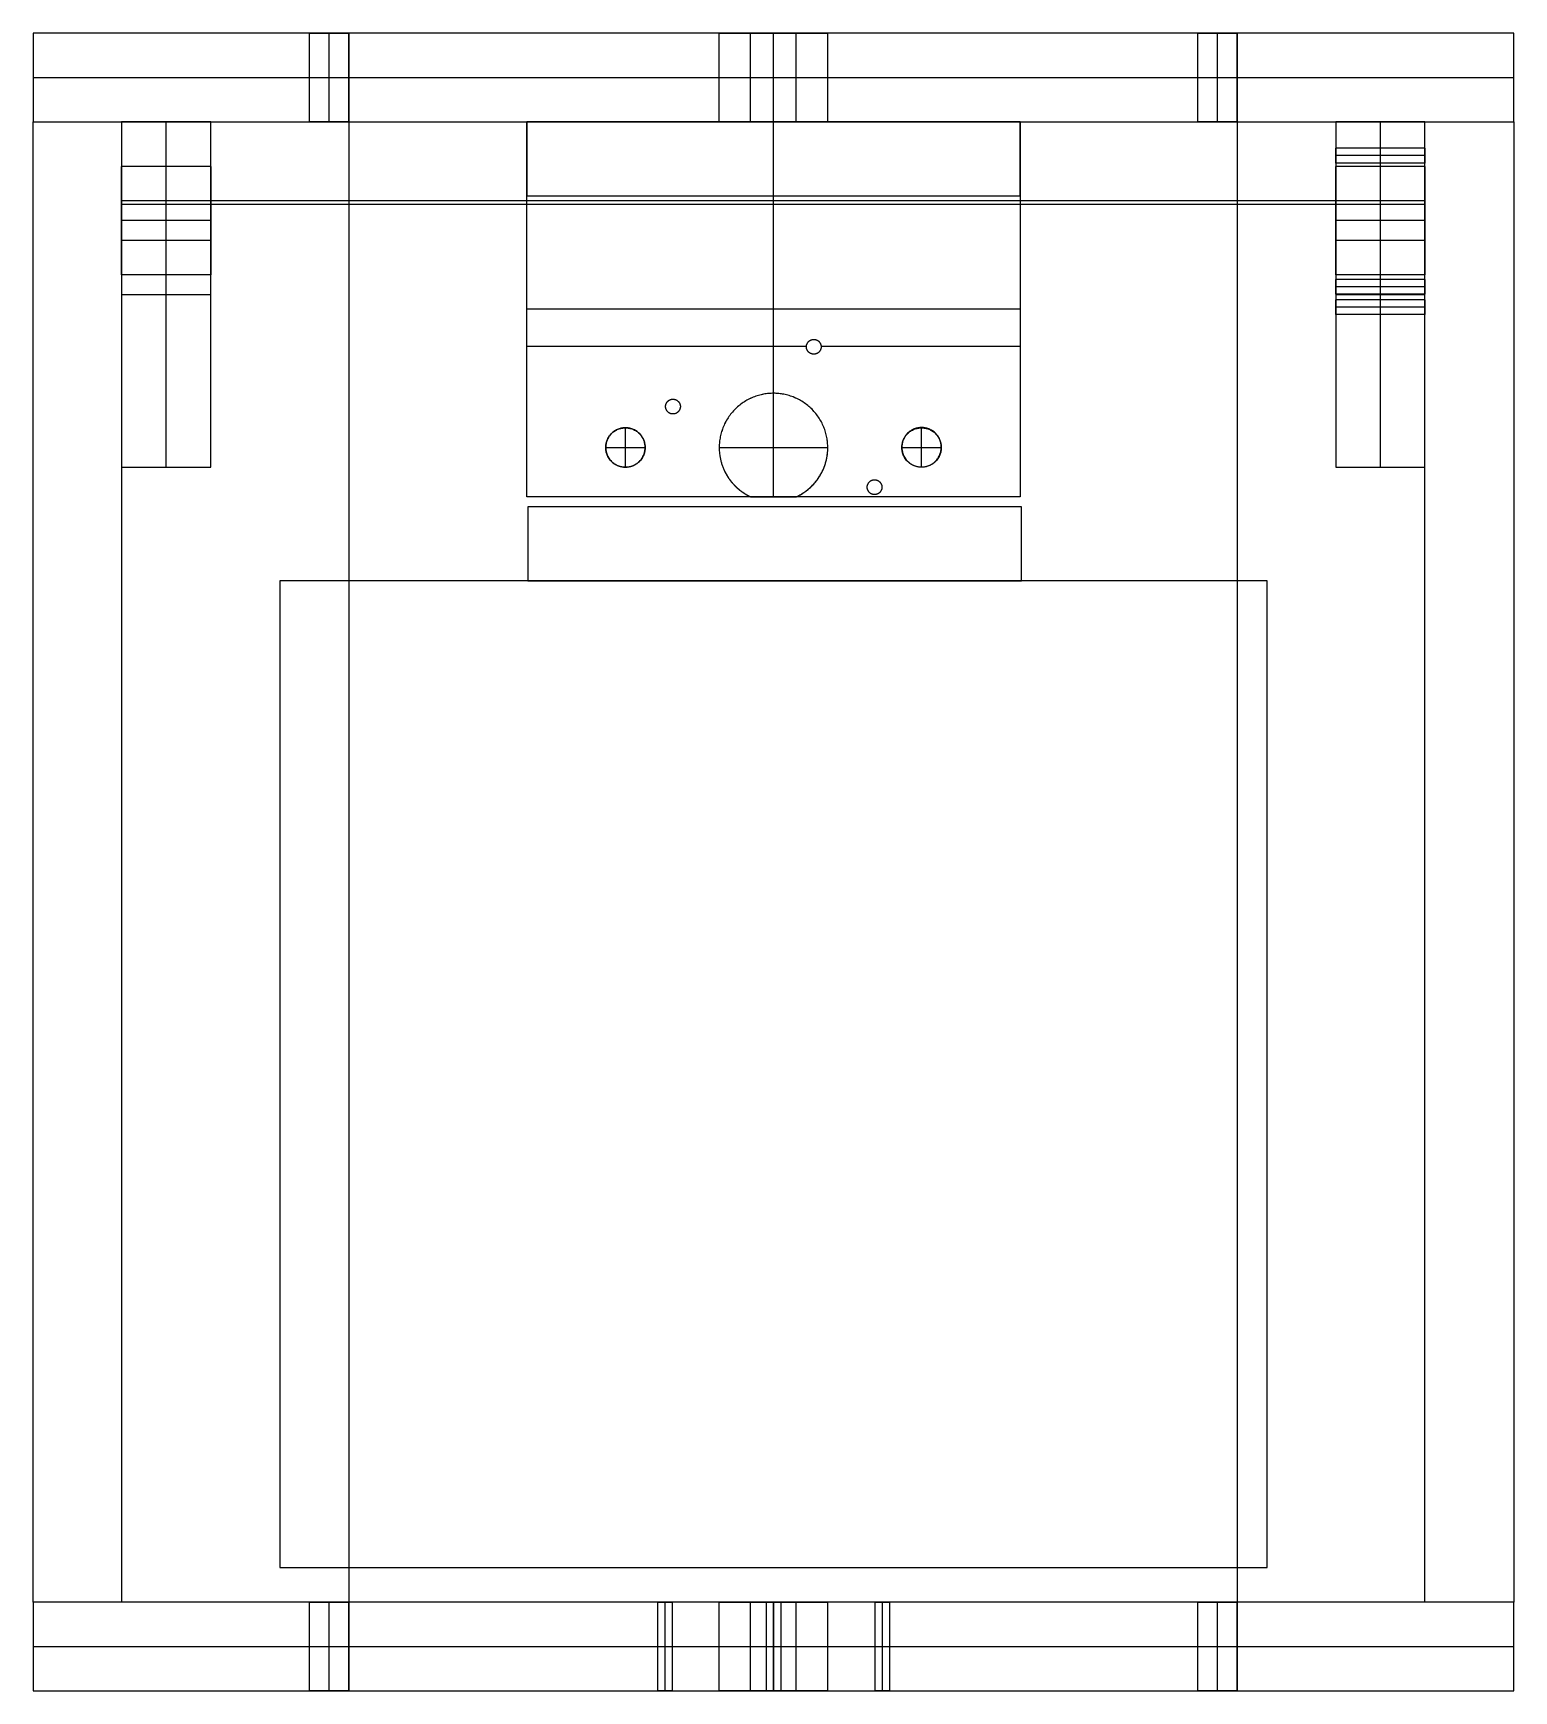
# Model space of a CAD drawing. Header units: millimetres. Extents: x -150 to 150, y -185 to 151.
import ezdxf

# ---------------------------------------------------------------- set-up
doc = ezdxf.new("R2010")
doc.units = ezdxf.units.MM
doc.header["$MEASUREMENT"] = 0
for name, color, linetype, true_color in [('Caja', 7, 'Continuous', 0x944d2f), ('Cama', 7, 'Continuous', 0xc1bb23), ('Capa 02', 7, 'Continuous', 0x7d26cd), ('Capa 03', 5, 'Continuous', 0x0000ff), ('Capa 04', 7, 'Continuous', 0x007f00), ('Capa 05', 7, 'Continuous', 0x8f29ff), ('Predeterminada', 7, 'Continuous', 0x000000)]:
    doc.layers.add(name, color=color, linetype=linetype, true_color=true_color)

msp = doc.modelspace()

# ---------------------------------------------------------------- linework, layer by layer
at = {"layer": 'Caja'}
for points in [[(50.24, 55, 190), (0.24, 55, 190), (-49.76, 55, 190)], [(-49.76, 55, 190), (-49.76, 55, 265), (-49.76, 55, 340)], [(50.24, 55, 340), (0.24, 55, 340), (-49.76, 55, 340)], [(-49.76, 55, 190), (-49.76, 47.5, 190), (-49.76, 40, 190)], [(-49.76, 55, 340), (-49.76, 47.5, 340), (-49.76, 40, 340)], [(50.24, 40, 190), (50.24, 47.5, 190), (50.24, 55, 190)], [(50.24, 55, 190), (50.24, 55, 265), (50.24, 55, 340)], [(50.24, 40, 340), (50.24, 47.5, 340), (50.24, 55, 340)], [(-49.76, 40, 190), (0.24, 40, 190), (50.24, 40, 190)], [(-49.76, 40, 340), (0.24, 40, 340), (50.24, 40, 340)], [(-49.76, 40, 190), (-49.76, 40, 265), (-49.76, 40, 340)], [(50.24, 40, 190), (50.24, 40, 265), (50.24, 40, 340)]]:
    msp.add_open_spline(points, degree=2, dxfattribs=at)
at = {"layer": 'Cama'}
for points in [[(100, 40, 75), (0, 40, 75), (-100, 40, 75)], [(-100, 40, 75), (-100, 40, 84), (-100, 40, 93)], [(100, 40, 93), (0, 40, 93), (-100, 40, 93)], [(-100, 40, 75), (-100, -60, 75), (-100, -160, 75)], [(-100, 40, 93), (-100, -60, 93), (-100, -160, 93)], [(100, -160, 75), (100, -60, 75), (100, 40, 75)], [(100, 40, 75), (100, 40, 84), (100, 40, 93)], [(100, -160, 93), (100, -60, 93), (100, 40, 93)], [(-100, -160, 75), (0, -160, 75), (100, -160, 75)], [(-100, -160, 93), (0, -160, 93), (100, -160, 93)], [(-100, -160, 75), (-100, -160, 84), (-100, -160, 93)], [(100, -160, 75), (100, -160, 84), (100, -160, 93)]]:
    msp.add_open_spline(points, degree=2, dxfattribs=at)
at = {"layer": 'Capa 02'}
for p, q in [((0, 78, 375), (0, 118, 375)), ((0, 78, 357), (0, 118, 357)), ((6.66, 87.5, 375), (-49.99, 87.5, 375)), ((6.66, 87.5, 357), (-49.99, 87.5, 357)), ((50, 87.5, 375), (9.66, 87.5, 375)), ((50, 87.5, 357), (9.66, 87.5, 357))]:
    msp.add_line(p, q, dxfattribs=at)
for points in [[(50, 133, 175), (0, 133, 175), (-49.99, 133, 175)], [(-49.99, 133, 175), (-49.99, 133, 275), (-49.99, 133, 375)], [(50, 133, 375), (0, 133, 375), (-49.99, 133, 375)], [(-49.99, 133, 175), (-49.99, 125.5, 175), (-49.99, 118, 175)], [(-49.99, 133, 375), (-49.99, 125.5, 375), (-49.99, 118, 375)], [(50, 118, 175), (50, 125.5, 175), (50, 133, 175)], [(50, 133, 175), (50, 133, 275), (50, 133, 375)], [(50, 118, 375), (50, 125.5, 375), (50, 133, 375)], [(-49.99, 57, 375), (-49.99, 87.5, 375), (-49.99, 118, 375)], [(-49.99, 118, 375), (-49.99, 118, 366), (-49.99, 118, 357)], [(-49.99, 57, 357), (-49.99, 87.5, 357), (-49.99, 118, 357)], [(-49.99, 118, 375), (0, 118, 375), (50, 118, 375)], [(-49.99, 118, 357), (0, 118, 357), (50, 118, 357)], [(-49.99, 57, 366), (-49.99, 87.5, 366), (-49.99, 118, 366)], [(-49.99, 118, 366), (0, 118, 366), (50, 118, 366)], [(-49.99, 118, 175), (0, 118, 175), (50, 118, 175)], [(-49.99, 118, 375), (0, 118, 375), (50, 118, 375)], [(-49.99, 118, 175), (-49.99, 118, 275), (-49.99, 118, 375)], [(0, 118, 375), (0, 118, 366), (0, 118, 357)], [(50, 118, 375), (50, 118, 366), (50, 118, 357)], [(50, 118, 375), (50, 87.5, 375), (50, 57, 375)], [(50, 118, 357), (50, 87.5, 357), (50, 57, 357)], [(50, 118, 366), (50, 87.5, 366), (50, 57, 366)], [(50, 118, 175), (50, 118, 275), (50, 118, 375)], [(-49.99, 87.5, 375), (-49.99, 87.5, 366), (-49.99, 87.5, 357)], [(6.66, 87.43, 357), (6.66, 87.43, 366), (6.66, 87.43, 375)], [(8.16, 88.93, 357), (8.16, 88.93, 366), (8.16, 88.93, 375)], [(9.66, 87.43, 357), (9.66, 87.43, 366), (9.66, 87.43, 375)], [(50, 87.5, 375), (50, 87.5, 366), (50, 87.5, 357)], [(8.16, 85.93, 357), (8.16, 85.93, 366), (8.16, 85.93, 375)], [(0, 78, 357), (0, 78, 366), (0, 78, 375)], [(-21.87, 75.31, 357), (-21.87, 75.31, 366), (-21.87, 75.31, 375)], [(-20.37, 76.81, 357), (-20.37, 76.81, 366), (-20.37, 76.81, 375)], [(-18.87, 75.31, 357), (-18.87, 75.31, 366), (-18.87, 75.31, 375)], [(-30, 71, 357), (-30, 71, 366), (-30, 71, 375)], [(-20.37, 73.81, 357), (-20.37, 73.81, 366), (-20.37, 73.81, 375)], [(30, 71, 357), (30, 71, 366), (30, 71, 375)], [(-34, 67, 357), (-34, 67, 366), (-34, 67, 375)], [(-26, 67, 357), (-26, 67, 366), (-26, 67, 375)], [(-11, 67, 357), (-11, 67, 366), (-11, 67, 375)], [(11, 67, 357), (11, 67, 366), (11, 67, 375)], [(26, 67, 357), (26, 67, 366), (26, 67, 375)], [(34, 67, 357), (34, 67, 366), (34, 67, 375)], [(-30, 63, 357), (-30, 63, 366), (-30, 63, 375)], [(30, 63, 357), (30, 63, 366), (30, 63, 375)], [(18.98, 58.97, 357), (18.98, 58.97, 366), (18.98, 58.97, 375)], [(20.48, 60.47, 357), (20.48, 60.47, 366), (20.48, 60.47, 375)], [(20.48, 57.47, 357), (20.48, 57.47, 366), (20.48, 57.47, 375)], [(21.98, 58.97, 357), (21.98, 58.97, 366), (21.98, 58.97, 375)], [(-49.99, 57, 375), (-49.99, 57, 366), (-49.99, 57, 357)], [(-4.58, 57, 375), (-27.29, 57, 375), (-49.99, 57, 375)], [(-4.58, 57, 357), (-27.29, 57, 357), (-49.99, 57, 357)], [(-4.58, 57, 366), (-27.29, 57, 366), (-49.99, 57, 366)], [(-4.58, 57, 357), (-4.58, 57, 366), (-4.58, 57, 375)], [(50, 57, 375), (27.29, 57, 375), (4.58, 57, 375)], [(50, 57, 357), (27.29, 57, 357), (4.58, 57, 357)], [(4.58, 57, 375), (4.58, 57, 366), (4.58, 57, 357)], [(50, 57, 366), (27.29, 57, 366), (4.58, 57, 366)], [(50, 57, 375), (50, 57, 366), (50, 57, 357)]]:
    msp.add_open_spline(points, degree=2, dxfattribs=at)
for points, weights, knots in [([(9.66, 87.43, 375), (9.66, 88.93, 375), (8.16, 88.93, 375), (6.66, 88.93, 375), (6.66, 87.43, 375), (6.66, 85.93, 375), (8.16, 85.93, 375), (9.66, 85.93, 375), (9.66, 87.43, 375)], [1, 0.707106781187, 1, 0.707106781187, 1, 0.707106781187, 1, 0.707106781187, 1], [0, 0, 0, 2.356194, 2.356194, 4.712389, 4.712389, 7.068583, 7.068583, 9.424778, 9.424778, 9.424778]), ([(9.66, 87.43, 357), (9.66, 88.93, 357), (8.16, 88.93, 357), (6.66, 88.93, 357), (6.66, 87.43, 357), (6.66, 85.93, 357), (8.16, 85.93, 357), (9.66, 85.93, 357), (9.66, 87.43, 357)], [1, 0.707106781187, 1, 0.707106781187, 1, 0.707106781187, 1, 0.707106781187, 1], [0, 0, 0, 2.356194, 2.356194, 4.712389, 4.712389, 7.068583, 7.068583, 9.424778, 9.424778, 9.424778]), ([(11, 67, 375), (11, 78, 375), (0, 78, 375), (-11, 78, 375), (-11, 67, 375), (-11, 59.94, 375), (-4.58, 57, 375)], [1, 0.707106781187, 1, 0.707106781187, 1, 0.79000272517, 0.88113127097], [0, 0, 0, 17.27876, 17.27876, 34.557519, 34.557519, 46.945967, 46.945967, 46.945967]), ([(11, 67, 357), (11, 78, 357), (0, 78, 357), (-11, 78, 357), (-11, 67, 357), (-11, 59.94, 357), (-4.58, 57, 357)], [1, 0.707106781187, 1, 0.707106781187, 1, 0.790002775237, 0.881131227516], [0, 0, 0, 17.278761, 17.278761, 34.557521, 34.557521, 46.945967, 46.945967, 46.945967]), ([(-18.87, 75.31, 375), (-18.87, 76.81, 375), (-20.37, 76.81, 375), (-21.87, 76.81, 375), (-21.87, 75.31, 375), (-21.87, 73.81, 375), (-20.37, 73.81, 375), (-18.87, 73.81, 375), (-18.87, 75.31, 375)], [1, 0.707106781187, 1, 0.707106781187, 1, 0.707106781187, 1, 0.707106781187, 1], [0, 0, 0, 2.356194, 2.356194, 4.712389, 4.712389, 7.068583, 7.068583, 9.424778, 9.424778, 9.424778]), ([(-18.87, 75.31, 357), (-18.87, 76.81, 357), (-20.37, 76.81, 357), (-21.87, 76.81, 357), (-21.87, 75.31, 357), (-21.87, 73.81, 357), (-20.37, 73.81, 357), (-18.87, 73.81, 357), (-18.87, 75.31, 357)], [1, 0.707106781187, 1, 0.707106781187, 1, 0.707106781187, 1, 0.707106781187, 1], [0, 0, 0, 2.356194, 2.356194, 4.712389, 4.712389, 7.068583, 7.068583, 9.424778, 9.424778, 9.424778]), ([(-26, 67, 375), (-26, 71, 375), (-30, 71, 375), (-34, 71, 375), (-34, 67, 375), (-34, 63, 375), (-30, 63, 375), (-26, 63, 375), (-26, 67, 375)], [1, 0.707106781187, 1, 0.707106781187, 1, 0.707106781187, 1, 0.707106781187, 1], [0, 0, 0, 6.283185, 6.283185, 12.566371, 12.566371, 18.849556, 18.849556, 25.132741, 25.132741, 25.132741]), ([(-26, 67, 357), (-26, 71, 357), (-30, 71, 357), (-34, 71, 357), (-34, 67, 357), (-34, 63, 357), (-30, 63, 357), (-26, 63, 357), (-26, 67, 357)], [1, 0.707106781187, 1, 0.707106781187, 1, 0.707106781187, 1, 0.707106781187, 1], [0, 0, 0, 6.283185, 6.283185, 12.566371, 12.566371, 18.849556, 18.849556, 25.132741, 25.132741, 25.132741]), ([(34, 67, 375), (34, 71, 375), (30, 71, 375), (26, 71, 375), (26, 67, 375), (26, 63, 375), (30, 63, 375), (34, 63, 375), (34, 67, 375)], [1, 0.707106781187, 1, 0.707106781187, 1, 0.707106781187, 1, 0.707106781187, 1], [0, 0, 0, 6.283185, 6.283185, 12.566371, 12.566371, 18.849556, 18.849556, 25.132741, 25.132741, 25.132741]), ([(34, 67, 357), (34, 71, 357), (30, 71, 357), (26, 71, 357), (26, 67, 357), (26, 63, 357), (30, 63, 357), (34, 63, 357), (34, 67, 357)], [1, 0.707106781187, 1, 0.707106781187, 1, 0.707106781187, 1, 0.707106781187, 1], [0, 0, 0, 6.283185, 6.283185, 12.566371, 12.566371, 18.849556, 18.849556, 25.132741, 25.132741, 25.132741]), ([(21.98, 58.97, 375), (21.98, 60.47, 375), (20.48, 60.47, 375), (18.98, 60.47, 375), (18.98, 58.97, 375), (18.98, 57.47, 375), (20.48, 57.47, 375), (21.98, 57.47, 375), (21.98, 58.97, 375)], [1, 0.707106781187, 1, 0.707106781187, 1, 0.707106781187, 1, 0.707106781187, 1], [0, 0, 0, 2.356194, 2.356194, 4.712389, 4.712389, 7.068583, 7.068583, 9.424778, 9.424778, 9.424778]), ([(21.98, 58.97, 357), (21.98, 60.47, 357), (20.48, 60.47, 357), (18.98, 60.47, 357), (18.98, 58.97, 357), (18.98, 57.47, 357), (20.48, 57.47, 357), (21.98, 57.47, 357), (21.98, 58.97, 357)], [1, 0.707106781187, 1, 0.707106781187, 1, 0.707106781187, 1, 0.707106781187, 1], [0, 0, 0, 2.356194, 2.356194, 4.712389, 4.712389, 7.068583, 7.068583, 9.424778, 9.424778, 9.424778])]:
    msp.add_rational_spline(points, weights, degree=2, knots=knots, dxfattribs=at)
for points, weights in [([(4.58, 57, 375), (11, 59.94, 375), (11, 67, 375)], [0.88113127097, 0.790002746897, 0.999999899866]), ([(4.58, 57, 357), (11, 59.94, 357), (11, 67, 357)], [0.881131227516, 0.790002775237, 1])]:
    msp.add_rational_spline(points, weights, degree=2, dxfattribs=at)
at = {"layer": 'Capa 03'}
for p, q in [((-123.04, 63, -0.25), (-123.04, 133, -0.25)), ((-123.04, 63, 299.75), (-123.04, 133, 299.75)), ((122.96, 63, -0.25), (122.96, 133, -0.25)), ((122.96, 63, 299.75), (122.96, 133, 299.75)), ((-132.07, 98, -0.25), (-114, 98, -0.25)), ((-132.07, 98, 299.75), (-114, 98, 299.75)), ((113.93, 98, -0.25), (132, 98, -0.25)), ((113.93, 98, 299.75), (132, 98, 299.75))]:
    msp.add_line(p, q, dxfattribs=at)
for points in [[(-114, 133, -0.25), (-123.04, 133, -0.25), (-132.07, 133, -0.25)], [(-132.07, 133, -0.25), (-132.07, 133, 149.75), (-132.07, 133, 299.75)], [(-114, 133, 299.75), (-123.04, 133, 299.75), (-132.07, 133, 299.75)], [(-132.07, 133, -0.25), (-132.07, 98, -0.25), (-132.07, 63, -0.25)], [(-132.07, 133, 299.75), (-132.07, 98, 299.75), (-132.07, 63, 299.75)], [(-114, 133, 149.75), (-123.04, 133, 149.75), (-132.07, 133, 149.75)], [(-132.07, 133, 149.75), (-132.07, 98, 149.75), (-132.07, 63, 149.75)], [(-123.04, 133, -0.25), (-123.04, 133, 149.75), (-123.04, 133, 299.75)], [(-114, 63, -0.25), (-114, 98, -0.25), (-114, 133, -0.25)], [(-114, 133, -0.25), (-114, 133, 149.75), (-114, 133, 299.75)], [(-114, 63, 299.75), (-114, 98, 299.75), (-114, 133, 299.75)], [(-114, 63, 149.75), (-114, 98, 149.75), (-114, 133, 149.75)], [(132, 133, -0.25), (122.96, 133, -0.25), (113.93, 133, -0.25)], [(113.93, 133, -0.25), (113.93, 133, 149.75), (113.93, 133, 299.75)], [(132, 133, 299.75), (122.96, 133, 299.75), (113.93, 133, 299.75)], [(113.93, 133, -0.25), (113.93, 98, -0.25), (113.93, 63, -0.25)], [(113.93, 133, 299.75), (113.93, 98, 299.75), (113.93, 63, 299.75)], [(132, 133, 149.75), (122.96, 133, 149.75), (113.93, 133, 149.75)], [(113.93, 133, 149.75), (113.93, 98, 149.75), (113.93, 63, 149.75)], [(122.96, 133, -0.25), (122.96, 133, 149.75), (122.96, 133, 299.75)], [(132, 63, -0.25), (132, 98, -0.25), (132, 133, -0.25)], [(132, 133, -0.25), (132, 133, 149.75), (132, 133, 299.75)], [(132, 63, 299.75), (132, 98, 299.75), (132, 133, 299.75)], [(132, 63, 149.75), (132, 98, 149.75), (132, 133, 149.75)], [(132, 127.68, 262.13), (122.96, 127.68, 262.13), (113.93, 127.68, 262.13)], [(132, 126.18, 260.63), (122.96, 126.18, 260.63), (113.93, 126.18, 260.63)], [(132, 126.18, 263.63), (122.96, 126.18, 263.63), (113.93, 126.18, 263.63)], [(132, 124.68, 262.13), (122.96, 124.68, 262.13), (113.93, 124.68, 262.13)], [(-114, 124, 279.75), (-123.04, 124, 279.75), (-132.07, 124, 279.75)], [(132, 124, 279.75), (122.96, 124, 279.75), (113.93, 124, 279.75)], [(-114, 117, 239.75), (-123.04, 117, 239.75), (-132.07, 117, 239.75)], [(132, 117, 239.75), (122.96, 117, 239.75), (113.93, 117, 239.75)], [(-114, 113, 268.75), (-123.04, 113, 268.75), (-132.07, 113, 268.75)], [(-114, 113, 290.75), (-123.04, 113, 290.75), (-132.07, 113, 290.75)], [(-114, 113, 235.75), (-123.04, 113, 235.75), (-132.07, 113, 235.75)], [(-114, 113, 243.75), (-123.04, 113, 243.75), (-132.07, 113, 243.75)], [(132, 113, 268.75), (122.96, 113, 268.75), (113.93, 113, 268.75)], [(132, 113, 290.75), (122.96, 113, 290.75), (113.93, 113, 290.75)], [(132, 113, 235.75), (122.96, 113, 235.75), (113.93, 113, 235.75)], [(132, 113, 243.75), (122.96, 113, 243.75), (113.93, 113, 243.75)], [(-114, 109, 239.75), (-123.04, 109, 239.75), (-132.07, 109, 239.75)], [(132, 109, 239.75), (122.96, 109, 239.75), (113.93, 109, 239.75)], [(-114, 102, 279.75), (-123.04, 102, 279.75), (-132.07, 102, 279.75)], [(132, 102, 279.75), (122.96, 102, 279.75), (113.93, 102, 279.75)], [(132, 101.07, 297.17), (122.96, 101.07, 297.17), (113.93, 101.07, 297.17)], [(-132.07, 98, -0.25), (-132.07, 98, 149.75), (-132.07, 98, 299.75)], [(-114, 98, -0.25), (-114, 98, 149.75), (-114, 98, 299.75)], [(132, 99.57, 295.67), (122.96, 99.57, 295.67), (113.93, 99.57, 295.67)], [(132, 99.57, 298.67), (122.96, 99.57, 298.67), (113.93, 99.57, 298.67)], [(132, 98.07, 297.17), (122.96, 98.07, 297.17), (113.93, 98.07, 297.17)], [(113.93, 98, -0.25), (113.93, 98, 149.75), (113.93, 98, 299.75)], [(132, 98, -0.25), (132, 98, 149.75), (132, 98, 299.75)], [(132, 96.98, 266.45), (122.96, 96.98, 266.45), (113.93, 96.98, 266.45)], [(132, 95.48, 264.95), (122.96, 95.48, 264.95), (113.93, 95.48, 264.95)], [(132, 95.48, 267.95), (122.96, 95.48, 267.95), (113.93, 95.48, 267.95)], [(132, 93.98, 266.45), (122.96, 93.98, 266.45), (113.93, 93.98, 266.45)], [(-132.07, 63, -0.25), (-123.04, 63, -0.25), (-114, 63, -0.25)], [(-132.07, 63, 299.75), (-123.04, 63, 299.75), (-114, 63, 299.75)], [(-132.07, 63, -0.25), (-132.07, 63, 149.75), (-132.07, 63, 299.75)], [(-132.07, 63, 149.75), (-123.04, 63, 149.75), (-114, 63, 149.75)], [(-123.04, 63, -0.25), (-123.04, 63, 149.75), (-123.04, 63, 299.75)], [(-114, 63, -0.25), (-114, 63, 149.75), (-114, 63, 299.75)], [(113.93, 63, -0.25), (122.96, 63, -0.25), (132, 63, -0.25)], [(113.93, 63, 299.75), (122.96, 63, 299.75), (132, 63, 299.75)], [(113.93, 63, -0.25), (113.93, 63, 149.75), (113.93, 63, 299.75)], [(113.93, 63, 149.75), (122.96, 63, 149.75), (132, 63, 149.75)], [(122.96, 63, -0.25), (122.96, 63, 149.75), (122.96, 63, 299.75)], [(132, 63, -0.25), (132, 63, 149.75), (132, 63, 299.75)]]:
    msp.add_open_spline(points, degree=2, dxfattribs=at)
for points, weights, knots in [([(113.93, 127.68, 262.13), (113.93, 127.68, 263.63), (113.93, 126.18, 263.63), (113.93, 124.68, 263.63), (113.93, 124.68, 262.13), (113.93, 124.68, 260.63), (113.93, 126.18, 260.63), (113.93, 127.68, 260.63), (113.93, 127.68, 262.13)], [1, 0.707106781187, 1, 0.707106781187, 1, 0.707106781187, 1, 0.707106781187, 1], [0, 0, 0, 2.356194, 2.356194, 4.712389, 4.712389, 7.068583, 7.068583, 9.424778, 9.424778, 9.424778]), ([(132, 127.68, 262.13), (132, 127.68, 260.63), (132, 126.18, 260.63), (132, 124.68, 260.63), (132, 124.68, 262.13), (132, 124.68, 263.63), (132, 126.18, 263.63), (132, 127.68, 263.63), (132, 127.68, 262.13)], [1, 0.707106781187, 1, 0.707106781187, 1, 0.707106781187, 1, 0.707106781187, 1], [-9.424778, -9.424778, -9.424778, -7.068583, -7.068583, -4.712389, -4.712389, -2.356194, -2.356194, 0, 0, 0]), ([(-132.07, 124, 279.75), (-132.07, 124, 268.75), (-132.07, 113, 268.75), (-132.07, 102, 268.75), (-132.07, 102, 279.75), (-132.07, 102, 290.75), (-132.07, 113, 290.75), (-132.07, 124, 290.75), (-132.07, 124, 279.75)], [1, 0.707106781187, 1, 0.707106781187, 1, 0.707106781187, 1, 0.707106781187, 1], [-69.115038, -69.115038, -69.115038, -51.836279, -51.836279, -34.557519, -34.557519, -17.27876, -17.27876, 0, 0, 0]), ([(-114, 124, 279.75), (-114, 124, 268.75), (-114, 113, 268.75), (-114, 102, 268.75), (-114, 102, 279.75), (-114, 102, 290.75), (-114, 113, 290.75), (-114, 124, 290.75), (-114, 124, 279.75)], [0.999999860338, 0.707106851018, 1, 0.707106781187, 1, 0.707106781187, 1, 0.707106781187, 1], [-69.115038, -69.115038, -69.115038, -51.836282, -51.836282, -34.557521, -34.557521, -17.278761, -17.278761, 0, 0, 0]), ([(113.93, 124, 279.75), (113.93, 124, 290.75), (113.93, 113, 290.75), (113.93, 102, 290.75), (113.93, 102, 279.75), (113.93, 102, 268.75), (113.93, 113, 268.75), (113.93, 124, 268.75), (113.93, 124, 279.75)], [0.999999860338, 0.707106851018, 1, 0.707106781187, 1, 0.707106781187, 1, 0.707106781187, 1], [0, 0, 0, 17.278757, 17.278757, 34.557517, 34.557517, 51.836278, 51.836278, 69.115038, 69.115038, 69.115038]), ([(132, 124, 279.75), (132, 124, 268.75), (132, 113, 268.75), (132, 102, 268.75), (132, 102, 279.75), (132, 102, 290.75), (132, 113, 290.75), (132, 124, 290.75), (132, 124, 279.75)], [1, 0.707106781187, 1, 0.707106781187, 1, 0.707106781187, 1, 0.707106781187, 1], [-69.115038, -69.115038, -69.115038, -51.836279, -51.836279, -34.557519, -34.557519, -17.27876, -17.27876, 0, 0, 0]), ([(-132.07, 117, 239.75), (-132.07, 117, 235.75), (-132.07, 113, 235.75), (-132.07, 109, 235.75), (-132.07, 109, 239.75), (-132.07, 109, 243.75), (-132.07, 113, 243.75), (-132.07, 117, 243.75), (-132.07, 117, 239.75)], [1, 0.707106781187, 1, 0.707106781187, 1, 0.707106781187, 1, 0.707106781187, 1], [-25.132741, -25.132741, -25.132741, -18.849556, -18.849556, -12.566371, -12.566371, -6.283185, -6.283185, 0, 0, 0]), ([(-114, 117, 239.75), (-114, 117, 235.75), (-114, 113, 235.75), (-114, 109, 235.75), (-114, 109, 239.75), (-114, 109, 243.75), (-114, 113, 243.75), (-114, 117, 243.75), (-114, 117, 239.75)], [1, 0.707106781187, 1, 0.707106781187, 1, 0.707106781187, 1, 0.707106851018, 0.999999860338], [-25.132741, -25.132741, -25.132741, -18.849556, -18.849556, -12.56637, -12.56637, -6.283184, -6.283184, 0, 0, 0]), ([(113.93, 117, 239.75), (113.93, 117, 243.75), (113.93, 113, 243.75), (113.93, 109, 243.75), (113.93, 109, 239.75), (113.93, 109, 235.75), (113.93, 113, 235.75), (113.93, 117, 235.75), (113.93, 117, 239.75)], [0.999999860338, 0.707106851018, 1, 0.707106781187, 1, 0.707106781187, 1, 0.707106781187, 1], [0, 0, 0, 6.283184, 6.283184, 12.56637, 12.56637, 18.849556, 18.849556, 25.132741, 25.132741, 25.132741]), ([(132, 117, 239.75), (132, 117, 235.75), (132, 113, 235.75), (132, 109, 235.75), (132, 109, 239.75), (132, 109, 243.75), (132, 113, 243.75), (132, 117, 243.75), (132, 117, 239.75)], [1, 0.707106781187, 1, 0.707106781187, 1, 0.707106781187, 1, 0.707106781187, 1], [-25.132741, -25.132741, -25.132741, -18.849556, -18.849556, -12.566371, -12.566371, -6.283185, -6.283185, 0, 0, 0]), ([(113.93, 101.07, 297.17), (113.93, 101.07, 298.67), (113.93, 99.57, 298.67), (113.93, 98.07, 298.67), (113.93, 98.07, 297.17), (113.93, 98.07, 295.67), (113.93, 99.57, 295.67), (113.93, 101.07, 295.67), (113.93, 101.07, 297.17)], [0.999999860338, 0.707106851018, 1, 0.707106781187, 1, 0.707106781187, 1, 0.707106781187, 1], [0, 0, 0, 2.356194, 2.356194, 4.712389, 4.712389, 7.068583, 7.068583, 9.424778, 9.424778, 9.424778]), ([(132, 101.07, 297.17), (132, 101.07, 295.67), (132, 99.57, 295.67), (132, 98.07, 295.67), (132, 98.07, 297.17), (132, 98.07, 298.67), (132, 99.57, 298.67), (132, 101.07, 298.67), (132, 101.07, 297.17)], [1, 0.707106781187, 1, 0.707106781187, 1, 0.707106781187, 1, 0.707106781187, 1], [-9.424778, -9.424778, -9.424778, -7.068583, -7.068583, -4.712389, -4.712389, -2.356194, -2.356194, 0, 0, 0]), ([(113.93, 96.98, 266.45), (113.93, 96.98, 267.95), (113.93, 95.48, 267.95), (113.93, 93.98, 267.95), (113.93, 93.98, 266.45), (113.93, 93.98, 264.95), (113.93, 95.48, 264.95), (113.93, 96.98, 264.95), (113.93, 96.98, 266.45)], [1, 0.707106781187, 1, 0.707106781187, 1, 0.707106781187, 1, 0.707106851018, 0.999999860338], [0, 0, 0, 2.356195, 2.356195, 4.712389, 4.712389, 7.068584, 7.068584, 9.424778, 9.424778, 9.424778]), ([(132, 96.98, 266.45), (132, 96.98, 264.95), (132, 95.48, 264.95), (132, 93.98, 264.95), (132, 93.98, 266.45), (132, 93.98, 267.95), (132, 95.48, 267.95), (132, 96.98, 267.95), (132, 96.98, 266.45)], [1, 0.707106781187, 1, 0.707106781187, 1, 0.707106781187, 1, 0.707106781187, 1], [-9.424778, -9.424778, -9.424778, -7.068583, -7.068583, -4.712389, -4.712389, -2.356194, -2.356194, 0, 0, 0])]:
    msp.add_rational_spline(points, weights, degree=2, knots=knots, dxfattribs=at)
at = {"layer": 'Capa 04'}
for points, knots in [([(-86, 151, 62), (-86, 151, 58), (-90, 151, 58), (-94, 151, 58), (-94, 151, 62), (-94, 151, 66), (-90, 151, 66), (-86, 151, 66), (-86, 151, 62)], [-25.132741, -25.132741, -25.132741, -18.849556, -18.849556, -12.566371, -12.566371, -6.283185, -6.283185, 0, 0, 0]), ([(94, 151, 62), (94, 151, 58), (90, 151, 58), (86, 151, 58), (86, 151, 62), (86, 151, 66), (90, 151, 66), (94, 151, 66), (94, 151, 62)], [-25.132741, -25.132741, -25.132741, -18.849556, -18.849556, -12.566371, -12.566371, -6.283185, -6.283185, 0, 0, 0]), ([(-132.07, 116.28, 237.46), (-132.07, 113.99, 234.18), (-132.07, 110.71, 236.47), (-132.07, 107.43, 238.76), (-132.07, 109.72, 242.04), (-132.07, 112.01, 245.32), (-132.07, 115.29, 243.03), (-132.07, 118.57, 240.74), (-132.07, 116.28, 237.46)], [-25.132741, -25.132741, -25.132741, -18.849556, -18.849556, -12.566371, -12.566371, -6.283185, -6.283185, 0, 0, 0]), ([(-132.07, 117, 319.75), (-132.07, 117, 315.75), (-132.07, 113, 315.75), (-132.07, 109, 315.75), (-132.07, 109, 319.75), (-132.07, 109, 323.75), (-132.07, 113, 323.75), (-132.07, 117, 323.75), (-132.07, 117, 319.75)], [-25.132741, -25.132741, -25.132741, -18.849556, -18.849556, -12.566371, -12.566371, -6.283185, -6.283185, 0, 0, 0]), ([(132, 116.28, 237.46), (132, 113.99, 234.18), (132, 110.71, 236.47), (132, 107.43, 238.76), (132, 109.72, 242.04), (132, 112.01, 245.32), (132, 115.29, 243.03), (132, 118.57, 240.74), (132, 116.28, 237.46)], [-25.132741, -25.132741, -25.132741, -18.849556, -18.849556, -12.566371, -12.566371, -6.283185, -6.283185, 0, 0, 0]), ([(132, 117, 319.75), (132, 117, 315.75), (132, 113, 315.75), (132, 109, 315.75), (132, 109, 319.75), (132, 109, 323.75), (132, 113, 323.75), (132, 117, 323.75), (132, 117, 319.75)], [-25.132741, -25.132741, -25.132741, -18.849556, -18.849556, -12.566371, -12.566371, -6.283185, -6.283185, 0, 0, 0]), ([(-26, 67.03, 375), (-26, 63.03, 375), (-30, 63.03, 375), (-34, 63.03, 375), (-34, 67.03, 375), (-34, 71.03, 375), (-30, 71.03, 375), (-26, 71.03, 375), (-26, 67.03, 375)], [-25.131933, -25.131933, -25.131933, -18.84895, -18.84895, -12.565967, -12.565967, -6.282983, -6.282983, 0, 0, 0]), ([(-26, 67.03, 164), (-26, 63.03, 164), (-30, 63.03, 164), (-34, 63.03, 164), (-34, 67.03, 164), (-34, 71.03, 164), (-30, 71.03, 164), (-26, 71.03, 164), (-26, 67.03, 164)], [-25.131933, -25.131933, -25.131933, -18.84895, -18.84895, -12.565967, -12.565967, -6.282983, -6.282983, 0, 0, 0]), ([(34, 67.07, 375), (34, 63.07, 375), (30, 63.07, 375), (26, 63.07, 375), (26, 67.07, 375), (26, 71.07, 375), (30, 71.07, 375), (34, 71.07, 375), (34, 67.07, 375)], [-25.128544, -25.128544, -25.128544, -18.846408, -18.846408, -12.564272, -12.564272, -6.282136, -6.282136, 0, 0, 0]), ([(34, 67.07, 164), (34, 63.07, 164), (30, 63.07, 164), (26, 63.07, 164), (26, 67.07, 164), (26, 71.07, 164), (30, 71.07, 164), (34, 71.07, 164), (34, 67.07, 164)], [-25.128544, -25.128544, -25.128544, -18.846408, -18.846408, -12.564272, -12.564272, -6.282136, -6.282136, 0, 0, 0]), ([(-86, -185, 62), (-86, -185, 58), (-90, -185, 58), (-94, -185, 58), (-94, -185, 62), (-94, -185, 66), (-90, -185, 66), (-86, -185, 66), (-86, -185, 62)], [-25.132741, -25.132741, -25.132741, -18.849556, -18.849556, -12.566371, -12.566371, -6.283185, -6.283185, 0, 0, 0]), ([(94, -185, 62), (94, -185, 58), (90, -185, 58), (86, -185, 58), (86, -185, 62), (86, -185, 66), (90, -185, 66), (94, -185, 66), (94, -185, 62)], [-25.132741, -25.132741, -25.132741, -18.849556, -18.849556, -12.566371, -12.566371, -6.283185, -6.283185, 0, 0, 0])]:
    msp.add_rational_spline(points, [1, 0.707106781187, 1, 0.707106781187, 1, 0.707106781187, 1, 0.707106781187, 1], degree=2, knots=knots, dxfattribs=at)
for points in [[(-86, -185, 62), (-86, -17, 62), (-86, 151, 62)], [(94, -185, 62), (94, -17, 62), (94, 151, 62)], [(132, 117, 319.75), (-0.04, 117, 319.75), (-132.07, 117, 319.75)], [(132, 116.28, 237.46), (-0.04, 116.28, 237.46), (-132.07, 116.28, 237.46)], [(-26, 67.03, 375), (-26, 67.03, 269.5), (-26, 67.03, 164)], [(34, 67.07, 375), (34, 67.07, 269.5), (34, 67.07, 164)]]:
    msp.add_open_spline(points, degree=2, dxfattribs=at)
at = {"layer": 'Capa 05'}
for p, q in [((0, 78, 175), (0, 133.03, 175)), ((0, 57.03, 157), (0, 133.03, 157)), ((50, 95.03, 175), (-49.99, 95.03, 175)), ((50, 95.03, 157), (-49.99, 95.03, 157)), ((0, 57.03, 164), (0, 78, 164)), ((-30, 63, 164), (-30, 71, 164)), ((30, 63, 164), (30, 71, 164)), ((-34, 67, 164), (-26, 67, 164)), ((-11, 67, 164), (11, 67, 164)), ((26, 67, 164), (34, 67, 164))]:
    msp.add_line(p, q, dxfattribs=at)
for points in [[(-49.99, 57.03, 175), (-49.99, 95.03, 175), (-49.99, 133.03, 175)], [(-49.99, 133.03, 175), (-49.99, 133.03, 166), (-49.99, 133.03, 157)], [(-49.99, 57.03, 157), (-49.99, 95.03, 157), (-49.99, 133.03, 157)], [(-49.99, 133.03, 175), (0, 133.03, 175), (50, 133.03, 175)], [(-49.99, 133.03, 157), (0, 133.03, 157), (50, 133.03, 157)], [(-49.99, 57.03, 166), (-49.99, 95.03, 166), (-49.99, 133.03, 166)], [(-49.99, 133.03, 166), (0, 133.03, 166), (50, 133.03, 166)], [(0, 133.03, 175), (0, 133.03, 166), (0, 133.03, 157)], [(50, 133.03, 175), (50, 133.03, 166), (50, 133.03, 157)], [(50, 133.03, 175), (50, 95.03, 175), (50, 57.03, 175)], [(50, 133.03, 157), (50, 95.03, 157), (50, 57.03, 157)], [(50, 133.03, 166), (50, 95.03, 166), (50, 57.03, 166)], [(-49.99, 95.03, 175), (-49.99, 95.03, 166), (-49.99, 95.03, 157)], [(50, 95.03, 175), (50, 95.03, 166), (50, 95.03, 157)], [(0, 78, 164), (0, 78, 169.5), (0, 78, 175)], [(-30, 71, 164), (-30, 71, 169.5), (-30, 71, 175)], [(30, 71, 164), (30, 71, 169.5), (30, 71, 175)], [(-34, 67, 164), (-34, 67, 169.5), (-34, 67, 175)], [(-26, 67, 164), (-26, 67, 169.5), (-26, 67, 175)], [(-11, 67, 164), (-11, 67, 169.5), (-11, 67, 175)], [(11, 67, 164), (11, 67, 169.5), (11, 67, 175)], [(26, 67, 164), (26, 67, 169.5), (26, 67, 175)], [(34, 67, 164), (34, 67, 169.5), (34, 67, 175)], [(-30, 63, 164), (-30, 63, 169.5), (-30, 63, 175)], [(30, 63, 164), (30, 63, 169.5), (30, 63, 175)], [(-49.99, 57.03, 175), (-49.99, 57.03, 166), (-49.99, 57.03, 157)], [(50, 57.03, 157), (0, 57.03, 157), (-49.99, 57.03, 157)], [(-4.65, 57.03, 175), (-27.32, 57.03, 175), (-49.99, 57.03, 175)], [(-4.65, 57.03, 166), (-27.32, 57.03, 166), (-49.99, 57.03, 166)], [(-4.65, 57.03, 164), (-4.65, 57.03, 169.5), (-4.65, 57.03, 175)], [(-4.65, 57.03, 164), (0, 57.03, 164), (4.65, 57.03, 164)], [(0, 57.03, 164), (0, 57.03, 160.5), (0, 57.03, 157)], [(50, 57.03, 175), (27.32, 57.03, 175), (4.65, 57.03, 175)], [(4.65, 57.03, 175), (4.65, 57.03, 169.5), (4.65, 57.03, 164)], [(50, 57.03, 166), (27.32, 57.03, 166), (4.65, 57.03, 166)], [(50, 57.03, 175), (50, 57.03, 166), (50, 57.03, 157)]]:
    msp.add_open_spline(points, degree=2, dxfattribs=at)
for points, weights, knots in [([(11, 67, 164), (11, 78, 164), (0, 78, 164), (-11, 78, 164), (-11, 67, 164), (-11, 59.99, 164), (-4.65, 57.03, 164)], [1, 0.707106781187, 1, 0.707106781187, 1, 0.791196687432, 0.880104762762], [0, 0, 0, 17.27876, 17.27876, 34.557519, 34.557519, 46.875531, 46.875531, 46.875531]), ([(11, 67, 175), (11, 78, 175), (0, 78, 175), (-11, 78, 175), (-11, 67, 175), (-11, 59.99, 175), (-4.65, 57.03, 175)], [1, 0.707106781187, 1, 0.707106781187, 1, 0.791196737214, 0.880104720367], [0, 0, 0, 17.278761, 17.278761, 34.557521, 34.557521, 46.875531, 46.875531, 46.875531]), ([(-26, 67, 164), (-26, 71, 164), (-30, 71, 164), (-34, 71, 164), (-34, 67, 164), (-34, 63, 164), (-30, 63, 164), (-26, 63, 164), (-26, 67, 164)], [1, 0.707106781187, 1, 0.707106781187, 1, 0.707106781187, 1, 0.707106781187, 1], [0, 0, 0, 6.283185, 6.283185, 12.566371, 12.566371, 18.849556, 18.849556, 25.132741, 25.132741, 25.132741]), ([(-26, 67, 175), (-26, 71, 175), (-30, 71, 175), (-34, 71, 175), (-34, 67, 175), (-34, 63, 175), (-30, 63, 175), (-26, 63, 175), (-26, 67, 175)], [1, 0.707106781187, 1, 0.707106781187, 1, 0.707106781187, 1, 0.707106781187, 1], [0, 0, 0, 6.283185, 6.283185, 12.566371, 12.566371, 18.849556, 18.849556, 25.132741, 25.132741, 25.132741]), ([(34, 67, 164), (34, 71, 164), (30, 71, 164), (26, 71, 164), (26, 67, 164), (26, 63, 164), (30, 63, 164), (34, 63, 164), (34, 67, 164)], [1, 0.707106781187, 1, 0.707106781187, 1, 0.707106781187, 1, 0.707106781187, 1], [0, 0, 0, 6.283185, 6.283185, 12.566371, 12.566371, 18.849556, 18.849556, 25.132741, 25.132741, 25.132741]), ([(34, 67, 175), (34, 71, 175), (30, 71, 175), (26, 71, 175), (26, 67, 175), (26, 63, 175), (30, 63, 175), (34, 63, 175), (34, 67, 175)], [1, 0.707106781187, 1, 0.707106781187, 1, 0.707106781187, 1, 0.707106781187, 1], [0, 0, 0, 6.283185, 6.283185, 12.566371, 12.566371, 18.849556, 18.849556, 25.132741, 25.132741, 25.132741])]:
    msp.add_rational_spline(points, weights, degree=2, knots=knots, dxfattribs=at)
for points, weights in [([(4.65, 57.03, 175), (11, 59.99, 175), (11, 67, 175)], [0.880104720367, 0.791196737214, 1]), ([(4.65, 57.03, 164), (11, 59.99, 164), (11, 67, 164)], [0.880104762762, 0.791196687432, 1])]:
    msp.add_rational_spline(points, weights, degree=2, dxfattribs=at)
at = {"layer": 'Predeterminada'}
for p, q in [((0, 133), (0, 151)), ((-150, 142), (150, 142)), ((-150, 142, 70), (-4.67, 142, 70)), ((4.5, 142, 70), (150, 142, 70)), ((0, -185), (0, -167)), ((-150, -176), (150, -176)), ((-150, -176, 70), (-4.67, -176, 70)), ((4.5, -176, 70), (150, -176, 70))]:
    msp.add_line(p, q, dxfattribs=at)
for points in [[(150, 151), (0, 151), (-150, 151)], [(-150, 151), (-150, 151, 35), (-150, 151, 70)], [(-150, 151), (-150, 142), (-150, 133)], [(-150, 151, 70), (-150, 142, 70), (-150, 133, 70)], [(-4.67, 151, 70), (-77.33, 151, 70), (-150, 151, 70)], [(150, 151, 35), (0, 151, 35), (-150, 151, 35)], [(-150, 151, 35), (-150, 142, 35), (-150, 133, 35)], [(-94.09, 151, 62), (-94.09, 142, 62), (-94.09, 133, 62)], [(-90.09, 151, 66), (-90.09, 142, 66), (-90.09, 133, 66)], [(-90.09, 151, 58), (-90.09, 142, 58), (-90.09, 133, 58)], [(-86.09, 151, 62), (-86.09, 142, 62), (-86.09, 133, 62)], [(-11.09, 151, 60), (-11.09, 142, 60), (-11.09, 133, 60)], [(-4.67, 133, 70), (-4.67, 142, 70), (-4.67, 151, 70)], [(-0.09, 151, 49), (-0.09, 142, 49), (-0.09, 133, 49)], [(0, 151), (0, 151, 24.5), (0, 151, 49)], [(150, 151, 70), (77.25, 151, 70), (4.5, 151, 70)], [(4.5, 151, 70), (4.5, 142, 70), (4.5, 133, 70)], [(10.91, 151, 60), (10.91, 142, 60), (10.91, 133, 60)], [(85.91, 151, 62), (85.91, 142, 62), (85.91, 133, 62)], [(89.91, 151, 66), (89.91, 142, 66), (89.91, 133, 66)], [(89.91, 151, 58), (89.91, 142, 58), (89.91, 133, 58)], [(93.91, 151, 62), (93.91, 142, 62), (93.91, 133, 62)], [(150, 133), (150, 142), (150, 151)], [(150, 151), (150, 151, 35), (150, 151, 70)], [(150, 133, 70), (150, 142, 70), (150, 151, 70)], [(150, 133, 35), (150, 142, 35), (150, 151, 35)], [(-150, 142), (-150, 142, 35), (-150, 142, 70)], [(150, 142), (150, 142, 35), (150, 142, 70)], [(-150, -167, 70), (-150, -17, 70), (-150, 133, 70)], [(-150, 133, 70), (-150, 133, 35), (-150, 133)], [(-150, -167), (-150, -17), (-150, 133)], [(-150, 133, 70), (-141.04, 133, 70), (-132.07, 133, 70)], [(-150, 133), (-141.04, 133), (-132.07, 133)], [(-150, 133), (0, 133), (150, 133)], [(-150, 133, 70), (-77.33, 133, 70), (-4.67, 133, 70)], [(-150, 133), (-150, 133, 35), (-150, 133, 70)], [(-150, 133, 35), (0, 133, 35), (150, 133, 35)], [(-132.07, 133, 70), (-132.07, 133, 35), (-132.07, 133)], [(-132.07, 133, 70), (-132.07, -17, 70), (-132.07, -167, 70)], [(-132.07, 133), (-132.07, -17), (-132.07, -167)], [(0, 133), (0, 133, 24.5), (0, 133, 49)], [(4.5, 133, 70), (77.25, 133, 70), (150, 133, 70)], [(131.96, -167, 70), (131.96, -17, 70), (131.96, 133, 70)], [(131.96, 133, 70), (131.96, 133, 35), (131.96, 133)], [(131.96, -167), (131.96, -17), (131.96, 133)], [(131.96, 133, 70), (140.98, 133, 70), (150, 133, 70)], [(131.96, 133), (140.98, 133), (150, 133)], [(150, 133, 70), (150, 133, 35), (150, 133)], [(150, 133, 70), (150, -17, 70), (150, -167, 70)], [(150, 133), (150, -17), (150, -167)], [(150, 133), (150, 133, 35), (150, 133, 70)], [(-150, -167, 70), (-150, -167, 35), (-150, -167)], [(-132.07, -167, 70), (-141.04, -167, 70), (-150, -167, 70)], [(-132.07, -167), (-141.04, -167), (-150, -167)], [(150, -167), (0, -167), (-150, -167)], [(-150, -167), (-150, -167, 35), (-150, -167, 70)], [(-150, -167), (-150, -176), (-150, -185)], [(-150, -167, 70), (-150, -176, 70), (-150, -185, 70)], [(-4.67, -167, 70), (-77.33, -167, 70), (-150, -167, 70)], [(150, -167, 35), (0, -167, 35), (-150, -167, 35)], [(-150, -167, 35), (-150, -176, 35), (-150, -185, 35)], [(-132.07, -167, 70), (-132.07, -167, 35), (-132.07, -167)], [(-94.09, -167, 62), (-94.09, -176, 62), (-94.09, -185, 62)], [(-90.09, -167, 66), (-90.09, -176, 66), (-90.09, -185, 66)], [(-90.09, -167, 58), (-90.09, -176, 58), (-90.09, -185, 58)], [(-86.09, -167, 62), (-86.09, -176, 62), (-86.09, -185, 62)], [(-23.5, -167, 60), (-23.5, -176, 60), (-23.5, -185, 60)], [(-22, -167, 61.5), (-22, -176, 61.5), (-22, -185, 61.5)], [(-22, -167, 58.5), (-22, -176, 58.5), (-22, -185, 58.5)], [(-20.5, -167, 60), (-20.5, -176, 60), (-20.5, -185, 60)], [(-11.09, -167, 60), (-11.09, -176, 60), (-11.09, -185, 60)], [(-4.67, -185, 70), (-4.67, -176, 70), (-4.67, -167, 70)], [(-1.5, -167, 38), (-1.5, -176, 38), (-1.5, -185, 38)], [(-0.09, -167, 49), (-0.09, -176, 49), (-0.09, -185, 49)], [(0, -167), (0, -167, 18.25), (0, -167, 36.5)], [(0, -167, 39.5), (0, -167, 44.25), (0, -167, 49)], [(0, -167, 39.5), (0, -176, 39.5), (0, -185, 39.5)], [(0, -167, 36.5), (0, -176, 36.5), (0, -185, 36.5)], [(1.5, -167, 38), (1.5, -176, 38), (1.5, -185, 38)], [(150, -167, 70), (77.25, -167, 70), (4.5, -167, 70)], [(4.5, -167, 70), (4.5, -176, 70), (4.5, -185, 70)], [(10.91, -167, 60), (10.91, -176, 60), (10.91, -185, 60)], [(20.5, -167, 60), (20.5, -176, 60), (20.5, -185, 60)], [(22, -167, 61.5), (22, -176, 61.5), (22, -185, 61.5)], [(22, -167, 58.5), (22, -176, 58.5), (22, -185, 58.5)], [(23.5, -167, 60), (23.5, -176, 60), (23.5, -185, 60)], [(85.91, -167, 62), (85.91, -176, 62), (85.91, -185, 62)], [(89.91, -167, 66), (89.91, -176, 66), (89.91, -185, 66)], [(89.91, -167, 58), (89.91, -176, 58), (89.91, -185, 58)], [(93.91, -167, 62), (93.91, -176, 62), (93.91, -185, 62)], [(131.96, -167, 70), (131.96, -167, 35), (131.96, -167)], [(150, -167, 70), (140.98, -167, 70), (131.96, -167, 70)], [(150, -167), (140.98, -167), (131.96, -167)], [(150, -167, 70), (150, -167, 35), (150, -167)], [(150, -185), (150, -176), (150, -167)], [(150, -167), (150, -167, 35), (150, -167, 70)], [(150, -185, 70), (150, -176, 70), (150, -167, 70)], [(150, -185, 35), (150, -176, 35), (150, -167, 35)], [(-150, -176), (-150, -176, 35), (-150, -176, 70)], [(150, -176), (150, -176, 35), (150, -176, 70)], [(-150, -185), (0, -185), (150, -185)], [(-150, -185, 70), (-77.33, -185, 70), (-4.67, -185, 70)], [(-150, -185), (-150, -185, 35), (-150, -185, 70)], [(-150, -185, 35), (0, -185, 35), (150, -185, 35)], [(0, -185), (0, -185, 18.25), (0, -185, 36.5)], [(0, -185, 39.5), (0, -185, 44.25), (0, -185, 49)], [(4.5, -185, 70), (77.25, -185, 70), (150, -185, 70)], [(150, -185), (150, -185, 35), (150, -185, 70)]]:
    msp.add_open_spline(points, degree=2, dxfattribs=at)
for points, weights, knots in [([(-86.09, 151, 62), (-86.09, 151, 66), (-90.09, 151, 66), (-94.09, 151, 66), (-94.09, 151, 62), (-94.09, 151, 58), (-90.09, 151, 58), (-86.09, 151, 58), (-86.09, 151, 62)], [1, 0.707106781187, 1, 0.707106781187, 1, 0.707106781187, 1, 0.707106781187, 1], [0, 0, 0, 6.283185, 6.283185, 12.566371, 12.566371, 18.849556, 18.849556, 25.132741, 25.132741, 25.132741]), ([(-4.67, 151, 70), (-11.09, 151, 67.06), (-11.09, 151, 60), (-11.09, 151, 49), (-0.09, 151, 49), (10.91, 151, 49), (10.91, 151, 60)], [0.88113127097, 0.79000272517, 1, 0.707106781187, 1, 0.707106781187, 1], [22.169071, 22.169071, 22.169071, 34.557519, 34.557519, 51.836279, 51.836279, 69.115038, 69.115038, 69.115038]), ([(93.91, 151, 62), (93.91, 151, 66), (89.91, 151, 66), (85.91, 151, 66), (85.91, 151, 62), (85.91, 151, 58), (89.91, 151, 58), (93.91, 151, 58), (93.91, 151, 62)], [1, 0.707106781187, 1, 0.707106781187, 1, 0.707106781187, 1, 0.707106781187, 1], [0, 0, 0, 6.283185, 6.283185, 12.566371, 12.566371, 18.849556, 18.849556, 25.132741, 25.132741, 25.132741]), ([(-86.09, 133, 62), (-86.09, 133, 58), (-90.09, 133, 58), (-94.09, 133, 58), (-94.09, 133, 62), (-94.09, 133, 66), (-90.09, 133, 66), (-86.09, 133, 66), (-86.09, 133, 62)], [0.999999860338, 0.707106851018, 1, 0.707106781187, 1, 0.707106781187, 1, 0.707106851018, 0.999999860338], [-25.132741, -25.132741, -25.132741, -18.849557, -18.849557, -12.566371, -12.566371, -6.283185, -6.283185, 0, 0, 0]), ([(10.91, 133, 60), (10.91, 133, 49), (-0.09, 133, 49), (-11.09, 133, 49), (-11.09, 133, 60), (-11.09, 133, 67.06), (-4.67, 133, 70)], [1, 0.707106781187, 1, 0.707106781187, 1, 0.790002775237, 0.881131227516], [-69.115038, -69.115038, -69.115038, -51.836278, -51.836278, -34.557517, -34.557517, -22.169071, -22.169071, -22.169071]), ([(93.91, 133, 62), (93.91, 133, 58), (89.91, 133, 58), (85.91, 133, 58), (85.91, 133, 62), (85.91, 133, 66), (89.91, 133, 66), (93.91, 133, 66), (93.91, 133, 62)], [0.999999860338, 0.707106851018, 1, 0.707106781187, 1, 0.707106781187, 1, 0.707106851018, 0.999999860338], [-25.132741, -25.132741, -25.132741, -18.849557, -18.849557, -12.566371, -12.566371, -6.283185, -6.283185, 0, 0, 0]), ([(-86.09, -167, 62), (-86.09, -167, 66), (-90.09, -167, 66), (-94.09, -167, 66), (-94.09, -167, 62), (-94.09, -167, 58), (-90.09, -167, 58), (-86.09, -167, 58), (-86.09, -167, 62)], [1, 0.707106781187, 1, 0.707106781187, 1, 0.707106781187, 1, 0.707106781187, 1], [0, 0, 0, 6.283185, 6.283185, 12.566371, 12.566371, 18.849556, 18.849556, 25.132741, 25.132741, 25.132741]), ([(-20.5, -167, 60), (-20.5, -167, 61.5), (-22, -167, 61.5), (-23.5, -167, 61.5), (-23.5, -167, 60), (-23.5, -167, 58.5), (-22, -167, 58.5), (-20.5, -167, 58.5), (-20.5, -167, 60)], [1, 0.707106781187, 1, 0.707106781187, 1, 0.707106781187, 1, 0.707106781187, 1], [0, 0, 0, 2.356194, 2.356194, 4.712389, 4.712389, 7.068583, 7.068583, 9.424778, 9.424778, 9.424778]), ([(-4.67, -167, 70), (-11.09, -167, 67.06), (-11.09, -167, 60), (-11.09, -167, 49), (-0.09, -167, 49), (10.91, -167, 49), (10.91, -167, 60)], [0.88113127097, 0.79000272517, 1, 0.707106781187, 1, 0.707106781187, 1], [22.169071, 22.169071, 22.169071, 34.557519, 34.557519, 51.836279, 51.836279, 69.115038, 69.115038, 69.115038]), ([(1.5, -167, 38), (1.5, -167, 39.5), (0, -167, 39.5), (-1.5, -167, 39.5), (-1.5, -167, 38), (-1.5, -167, 36.5), (0, -167, 36.5), (1.5, -167, 36.5), (1.5, -167, 38)], [0.999999860338, 0.707106851018, 1, 0.707106781187, 1, 0.707106781187, 1, 0.707106781187, 1], [0, 0, 0, 2.356194, 2.356194, 4.712389, 4.712389, 7.068583, 7.068583, 9.424778, 9.424778, 9.424778]), ([(23.5, -167, 60), (23.5, -167, 61.5), (22, -167, 61.5), (20.5, -167, 61.5), (20.5, -167, 60), (20.5, -167, 58.5), (22, -167, 58.5), (23.5, -167, 58.5), (23.5, -167, 60)], [1, 0.707106781187, 1, 0.707106781187, 1, 0.707106781187, 1, 0.707106781187, 1], [0, 0, 0, 2.356194, 2.356194, 4.712389, 4.712389, 7.068583, 7.068583, 9.424778, 9.424778, 9.424778]), ([(93.91, -167, 62), (93.91, -167, 66), (89.91, -167, 66), (85.91, -167, 66), (85.91, -167, 62), (85.91, -167, 58), (89.91, -167, 58), (93.91, -167, 58), (93.91, -167, 62)], [1, 0.707106781187, 1, 0.707106781187, 1, 0.707106781187, 1, 0.707106781187, 1], [0, 0, 0, 6.283185, 6.283185, 12.566371, 12.566371, 18.849556, 18.849556, 25.132741, 25.132741, 25.132741]), ([(-86.09, -185, 62), (-86.09, -185, 58), (-90.09, -185, 58), (-94.09, -185, 58), (-94.09, -185, 62), (-94.09, -185, 66), (-90.09, -185, 66), (-86.09, -185, 66), (-86.09, -185, 62)], [0.999999860338, 0.707106851018, 1, 0.707106781187, 1, 0.707106781187, 1, 0.707106851018, 0.999999860338], [-25.132741, -25.132741, -25.132741, -18.849557, -18.849557, -12.566371, -12.566371, -6.283185, -6.283185, 0, 0, 0]), ([(-20.5, -185, 60), (-20.5, -185, 58.5), (-22, -185, 58.5), (-23.5, -185, 58.5), (-23.5, -185, 60), (-23.5, -185, 61.5), (-22, -185, 61.5), (-20.5, -185, 61.5), (-20.5, -185, 60)], [1, 0.707106781187, 1, 0.707106781187, 1, 0.707106781187, 1, 0.707106781187, 1], [-9.424778, -9.424778, -9.424778, -7.068583, -7.068583, -4.712389, -4.712389, -2.356194, -2.356194, 0, 0, 0]), ([(10.91, -185, 60), (10.91, -185, 49), (-0.09, -185, 49), (-11.09, -185, 49), (-11.09, -185, 60), (-11.09, -185, 67.06), (-4.67, -185, 70)], [1, 0.707106781187, 1, 0.707106781187, 1, 0.790002775237, 0.881131227516], [-69.115038, -69.115038, -69.115038, -51.836278, -51.836278, -34.557517, -34.557517, -22.169071, -22.169071, -22.169071]), ([(1.5, -185, 38), (1.5, -185, 36.5), (0, -185, 36.5), (-1.5, -185, 36.5), (-1.5, -185, 38), (-1.5, -185, 39.5), (0, -185, 39.5), (1.5, -185, 39.5), (1.5, -185, 38)], [1, 0.707106781187, 1, 0.707106781187, 1, 0.707106781187, 1, 0.707106851018, 0.999999860338], [-9.424778, -9.424778, -9.424778, -7.068583, -7.068583, -4.712389, -4.712389, -2.356194, -2.356194, 0, 0, 0]), ([(23.5, -185, 60), (23.5, -185, 58.5), (22, -185, 58.5), (20.5, -185, 58.5), (20.5, -185, 60), (20.5, -185, 61.5), (22, -185, 61.5), (23.5, -185, 61.5), (23.5, -185, 60)], [1, 0.707106781187, 1, 0.707106781187, 1, 0.707106781187, 1, 0.707106781187, 1], [-9.424778, -9.424778, -9.424778, -7.068583, -7.068583, -4.712389, -4.712389, -2.356194, -2.356194, 0, 0, 0]), ([(93.91, -185, 62), (93.91, -185, 58), (89.91, -185, 58), (85.91, -185, 58), (85.91, -185, 62), (85.91, -185, 66), (89.91, -185, 66), (93.91, -185, 66), (93.91, -185, 62)], [0.999999860338, 0.707106851018, 1, 0.707106781187, 1, 0.707106781187, 1, 0.707106851018, 0.999999860338], [-25.132741, -25.132741, -25.132741, -18.849557, -18.849557, -12.566371, -12.566371, -6.283185, -6.283185, 0, 0, 0])]:
    msp.add_rational_spline(points, weights, degree=2, knots=knots, dxfattribs=at)
for points, weights in [([(10.91, 151, 60), (10.91, 151, 67.06), (4.5, 151, 70)], [0.999999899866, 0.790002746897, 0.88113127097]), ([(4.5, 133, 70), (10.91, 133, 67.06), (10.91, 133, 60)], [0.88113127097, 0.790002746897, 0.999999899866]), ([(10.91, -167, 60), (10.91, -167, 67.06), (4.5, -167, 70)], [0.999999899866, 0.790002746897, 0.88113127097]), ([(4.5, -185, 70), (10.91, -185, 67.06), (10.91, -185, 60)], [0.88113127097, 0.790002746897, 0.999999899866])]:
    msp.add_rational_spline(points, weights, degree=2, dxfattribs=at)

doc.saveas('drawing.dxf')
